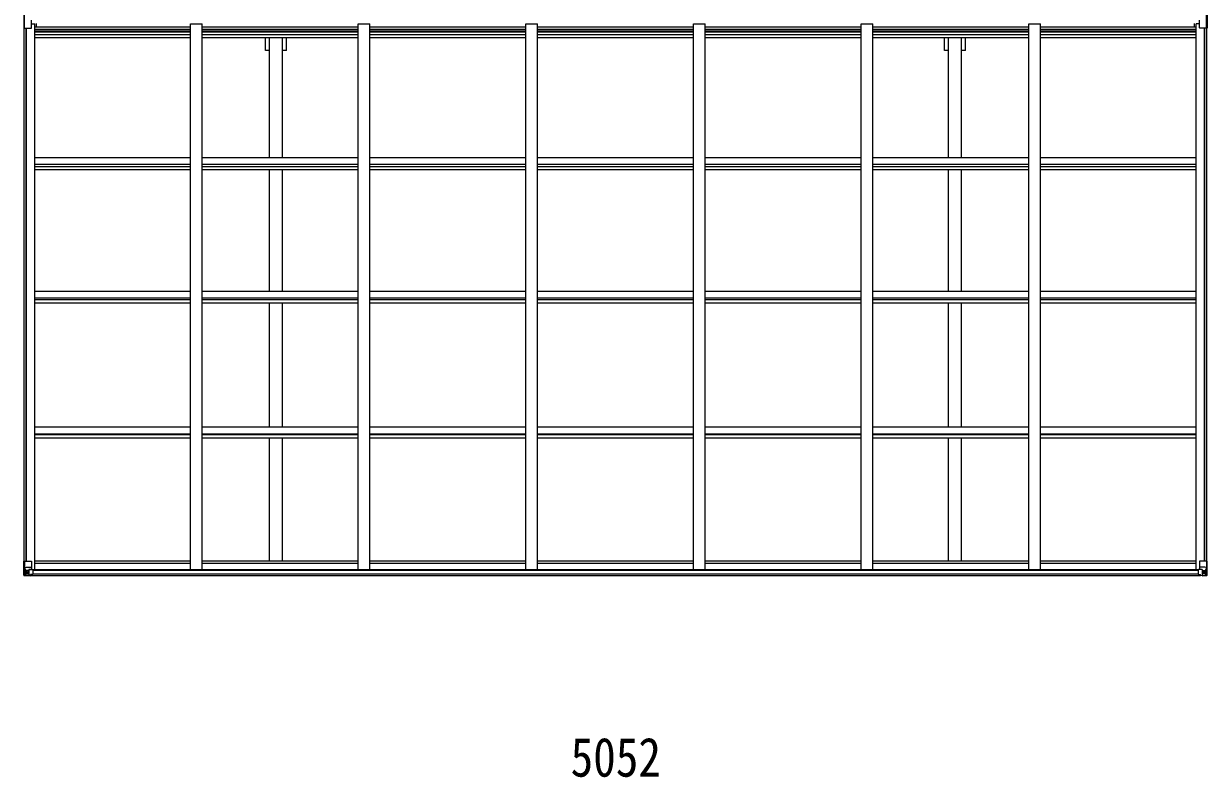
# Model space of a CAD drawing. Units: millimetres at full size; details may follow other scales. Extents: x -9783 to 33612, y -6828 to 13249.
# Drawn here: x 1770 to 6826, y -181 to 3037 of the extents above; entities that cross this region are included whole.
import ezdxf
from ezdxf.enums import TextEntityAlignment as Align

# ---------------------------------------------------------------- set-up
doc = ezdxf.new("R2010")
doc.units = ezdxf.units.MM
doc.header["$LTSCALE"] = 35
for name, color, linetype, lineweight in [('0-1_本体', 4, 'Continuous', 9), ('0-2_部品', 7, 'Continuous', 9), ('0-7_合掌部品', 3, 'Continuous', 9), ('0-A_寸法', 6, 'Continuous', 9)]:
    doc.layers.add(name, color=color, linetype=linetype, lineweight=lineweight)
doc.styles.add('ＭＳ ゴシック', font='')
doc.styles.get('ＭＳ ゴシック').set_extended_font_data('MS Gothic')

msp = doc.modelspace()

# ---------------------------------------------------------------- linework, layer by layer
at = {"layer": '0-1_本体'}
for p, q in [((1804.2, 3036.53), (1817.2, 3036.53)), ((1817.2, 706), (1817.2, 3036.53)), ((1824.7, 3022.88), (1824.7, 3037.95)), ((2483.2, 3036.11), (2533.2, 3036.11)), ((2483.2, 706), (2483.2, 3036.11)), ((2533.2, 706), (2533.2, 3036.11)), ((3199.2, 3036.11), (3249.2, 3036.11)), ((3199.2, 706), (3199.2, 3036.11)), ((3249.2, 706), (3249.2, 3036.11)), ((3915.2, 3036.11), (3965.2, 3036.11)), ((3915.2, 706), (3915.2, 3036.11)), ((3965.2, 706), (3965.2, 3036.11)), ((4631.2, 3036.11), (4681.2, 3036.11)), ((4631.2, 706), (4631.2, 3036.11)), ((4681.2, 706), (4681.2, 3036.11)), ((5347.2, 3036.11), (5397.2, 3036.11)), ((5347.2, 706), (5347.2, 3036.11)), ((5397.2, 706), (5397.2, 3036.11)), ((6063.2, 3036.11), (6113.2, 3036.11)), ((6063.2, 706), (6063.2, 3036.11)), ((6113.2, 706), (6113.2, 3036.11)), ((6771.7, 3022.88), (6771.7, 3037.95)), ((6792.2, 3036.53), (6779.2, 3036.53)), ((6779.2, 706), (6779.2, 3036.53)), ((1772.2, 742.35), (1772.2, 3017.45)), ((1781.2, 742.35), (1781.2, 3017.45)), ((1781.9, 742.35), (1781.9, 3017.45)), ((1817.2, 3022.88), (2483.2, 3022.88)), ((1817.2, 3013.51), (2483.2, 3013.51)), ((1817.2, 3006.44), (2483.2, 3006.44)), ((1817.2, 3002.65), (2483.2, 3002.65)), ((1817.2, 2991.31), (2483.2, 2991.31)), ((2533.2, 3022.88), (3199.2, 3022.88)), ((2533.2, 3013.51), (3199.2, 3013.51)), ((2533.2, 3006.44), (3199.2, 3006.44)), ((2533.2, 3002.65), (3199.2, 3002.65)), ((2533.2, 2991.31), (3199.2, 2991.31)), ((3249.2, 3022.88), (3915.2, 3022.88)), ((3249.2, 3013.51), (3915.2, 3013.51)), ((3249.2, 3006.44), (3915.2, 3006.44)), ((3249.2, 3002.65), (3915.2, 3002.65)), ((3249.2, 2991.31), (3915.2, 2991.31)), ((3965.2, 3022.88), (4631.2, 3022.88)), ((3965.2, 3013.51), (4631.2, 3013.51)), ((3965.2, 3006.44), (4631.2, 3006.44)), ((3965.2, 3002.65), (4631.2, 3002.65)), ((3965.2, 2991.31), (4631.2, 2991.31)), ((4681.2, 3022.88), (5347.2, 3022.88)), ((4681.2, 3013.51), (5347.2, 3013.51)), ((4681.2, 3006.44), (5347.2, 3006.44)), ((4681.2, 3002.65), (5347.2, 3002.65)), ((4681.2, 2991.31), (5347.2, 2991.31)), ((5397.2, 3022.88), (6063.2, 3022.88)), ((5397.2, 3013.51), (6063.2, 3013.51)), ((5397.2, 3006.44), (6063.2, 3006.44)), ((5397.2, 3002.65), (6063.2, 3002.65)), ((5397.2, 2991.31), (6063.2, 2991.31)), ((6113.2, 3022.88), (6779.2, 3022.88)), ((6113.2, 3013.51), (6779.2, 3013.51)), ((6113.2, 3006.44), (6779.2, 3006.44)), ((6113.2, 3002.65), (6779.2, 3002.65)), ((6113.2, 2991.31), (6779.2, 2991.31)), ((6814.5, 742.35), (6814.5, 3017.45)), ((6815.2, 742.35), (6815.2, 3017.45)), ((6824.2, 742.35), (6824.2, 3017.45)), ((1817.2, 2978.48), (2483.2, 2978.48)), ((2533.2, 2978.48), (3199.2, 2978.48)), ((2820.7, 2466.08), (2820.7, 2978.48)), ((2875.7, 2466.08), (2875.7, 2978.48)), ((2893.4, 2922.22), (2893.4, 2978.48)), ((3249.2, 2978.48), (3915.2, 2978.48)), ((3965.2, 2978.48), (4631.2, 2978.48)), ((4681.2, 2978.48), (5347.2, 2978.48)), ((5397.2, 2978.48), (6063.2, 2978.48)), ((5703, 2922.22), (5703, 2978.48)), ((5720.7, 2466.08), (5720.7, 2978.48)), ((5775.7, 2466.08), (5775.7, 2978.48)), ((5793.4, 2922.22), (5793.4, 2978.48)), ((6113.2, 2978.48), (6779.2, 2978.48)), ((2893.4, 2922.22), (2875.7, 2922.22)), ((5720.7, 2922.22), (5703, 2922.22)), ((5793.4, 2922.22), (5775.7, 2922.22)), ((1817.2, 2466.08), (2483.2, 2466.08)), ((1817.2, 2437.08), (2483.2, 2437.08)), ((1817.2, 2427.11), (2483.2, 2427.11)), ((2533.2, 2466.08), (3199.2, 2466.08)), ((2533.2, 2437.08), (3199.2, 2437.08)), ((2533.2, 2427.11), (3199.2, 2427.11)), ((3249.2, 2466.08), (3915.2, 2466.08)), ((3249.2, 2437.08), (3915.2, 2437.08)), ((3249.2, 2427.11), (3915.2, 2427.11)), ((3965.2, 2466.08), (4631.2, 2466.08)), ((3965.2, 2437.08), (4631.2, 2437.08)), ((3965.2, 2427.11), (4631.2, 2427.11)), ((4681.2, 2466.08), (5347.2, 2466.08)), ((4681.2, 2437.08), (5347.2, 2437.08)), ((4681.2, 2427.11), (5347.2, 2427.11)), ((5397.2, 2466.08), (6063.2, 2466.08)), ((5397.2, 2437.08), (6063.2, 2437.08)), ((5397.2, 2427.11), (6063.2, 2427.11)), ((6113.2, 2466.08), (6779.2, 2466.08)), ((6113.2, 2437.08), (6779.2, 2437.08)), ((6113.2, 2427.11), (6779.2, 2427.11)), ((1817.2, 2414.26), (2483.2, 2414.26)), ((2533.2, 2414.26), (3199.2, 2414.26)), ((2820.7, 1895.13), (2820.7, 2414.26)), ((2875.7, 1895.13), (2875.7, 2414.26)), ((3249.2, 2414.26), (3915.2, 2414.26)), ((3965.2, 2414.26), (4631.2, 2414.26)), ((4681.2, 2414.26), (5347.2, 2414.26)), ((5397.2, 2414.26), (6063.2, 2414.26)), ((5720.7, 1895.13), (5720.7, 2414.26)), ((5775.7, 1895.13), (5775.7, 2414.26)), ((6113.2, 2414.26), (6779.2, 2414.26)), ((1817.2, 1895.13), (2483.2, 1895.13)), ((2533.2, 1895.13), (3199.2, 1895.13)), ((3249.2, 1895.13), (3915.2, 1895.13)), ((3965.2, 1895.13), (4631.2, 1895.13)), ((4681.2, 1895.13), (5347.2, 1895.13)), ((5397.2, 1895.13), (6063.2, 1895.13)), ((6113.2, 1895.13), (6779.2, 1895.13)), ((1817.2, 1865.69), (2483.2, 1865.69)), ((1817.2, 1858.52), (2483.2, 1858.52)), ((1817.2, 1845.57), (2483.2, 1845.57)), ((2533.2, 1865.69), (3199.2, 1865.69)), ((2533.2, 1858.52), (3199.2, 1858.52)), ((2533.2, 1845.57), (3199.2, 1845.57)), ((2820.7, 1315.89), (2820.7, 1845.57)), ((2875.7, 1315.89), (2875.7, 1845.57)), ((3249.2, 1865.69), (3915.2, 1865.69)), ((3249.2, 1858.52), (3915.2, 1858.52)), ((3249.2, 1845.57), (3915.2, 1845.57)), ((3965.2, 1865.69), (4631.2, 1865.69)), ((3965.2, 1858.52), (4631.2, 1858.52)), ((3965.2, 1845.57), (4631.2, 1845.57)), ((4681.2, 1865.69), (5347.2, 1865.69)), ((4681.2, 1858.52), (5347.2, 1858.52)), ((4681.2, 1845.57), (5347.2, 1845.57)), ((5397.2, 1865.69), (6063.2, 1865.69)), ((5397.2, 1858.52), (6063.2, 1858.52)), ((5397.2, 1845.57), (6063.2, 1845.57)), ((5720.7, 1315.89), (5720.7, 1845.57)), ((5775.7, 1315.89), (5775.7, 1845.57)), ((6113.2, 1865.69), (6779.2, 1865.69)), ((6113.2, 1858.52), (6779.2, 1858.52)), ((6113.2, 1845.57), (6779.2, 1845.57)), ((1817.2, 1315.89), (2483.2, 1315.89)), ((2533.2, 1315.89), (3199.2, 1315.89)), ((3249.2, 1315.89), (3915.2, 1315.89)), ((3965.2, 1315.89), (4631.2, 1315.89)), ((4681.2, 1315.89), (5347.2, 1315.89)), ((5397.2, 1315.89), (6063.2, 1315.89)), ((6113.2, 1315.89), (6779.2, 1315.89)), ((1817.2, 1286.09), (2483.2, 1286.09)), ((1817.2, 1282.3), (2483.2, 1282.3)), ((1817.2, 1269.28), (2483.2, 1269.28)), ((2533.2, 1286.09), (3199.2, 1286.09)), ((2533.2, 1282.3), (3199.2, 1282.3)), ((2533.2, 1269.28), (3199.2, 1269.28)), ((2820.7, 743.22), (2820.7, 1269.28)), ((2875.7, 743.22), (2875.7, 1269.28)), ((3249.2, 1286.09), (3915.2, 1286.09)), ((3249.2, 1282.3), (3915.2, 1282.3)), ((3249.2, 1269.28), (3915.2, 1269.28)), ((3965.2, 1286.09), (4631.2, 1286.09)), ((3965.2, 1282.3), (4631.2, 1282.3)), ((3965.2, 1269.28), (4631.2, 1269.28)), ((4681.2, 1286.09), (5347.2, 1286.09)), ((4681.2, 1282.3), (5347.2, 1282.3)), ((4681.2, 1269.28), (5347.2, 1269.28)), ((5397.2, 1286.09), (6063.2, 1286.09)), ((5397.2, 1282.3), (6063.2, 1282.3)), ((5397.2, 1269.28), (6063.2, 1269.28)), ((5720.7, 743.22), (5720.7, 1269.28)), ((5775.7, 743.22), (5775.7, 1269.28)), ((6113.2, 1286.09), (6779.2, 1286.09)), ((6113.2, 1282.3), (6779.2, 1282.3)), ((6113.2, 1269.28), (6779.2, 1269.28)), ((1817.2, 743.22), (2483.2, 743.22)), ((1817.2, 734.11), (2483.2, 734.11)), ((2533.2, 743.22), (3199.2, 743.22)), ((2533.2, 734.11), (3199.2, 734.11)), ((3249.2, 743.22), (3915.2, 743.22)), ((3249.2, 734.11), (3915.2, 734.11)), ((3965.2, 743.22), (4631.2, 743.22)), ((3965.2, 734.11), (4631.2, 734.11)), ((4681.2, 743.22), (5347.2, 743.22)), ((4681.2, 734.11), (5347.2, 734.11)), ((5397.2, 743.22), (6063.2, 743.22)), ((5397.2, 734.11), (6063.2, 734.11)), ((6113.2, 743.22), (6779.2, 743.22)), ((6113.2, 734.11), (6779.2, 734.11)), ((1798.7, 680.55), (6797.7, 680.55)), ((1808.16, 706), (6788.25, 706)), ((1808.7, 703.64), (6787.7, 703.64)), ((1808.7, 687.99), (6787.7, 687.99))]:
    msp.add_line(p, q, dxfattribs=at)
msp.add_lwpolyline([(2820.7, 2922.22), (2803, 2922.22), (2803, 2978.48)], dxfattribs=at)
at = {"layer": '0-2_部品'}
for p, q in [((1770.2, 742.35), (1803.2, 742.35)), ((1770.2, 681.64), (1770.2, 742.35)), ((1773.05, 742.35), (1773.05, 681.77)), ((1773.59, 715.47), (1780.2, 715.68)), ((1773.59, 715.47), (1777.74, 703.38)), ((1780.2, 715.68), (1804.2, 715.68)), ((1803.38, 707.99), (1793.03, 706.34)), ((1803.38, 707.36), (1803.38, 707.99)), ((1804.2, 741.35), (1804.2, 708.25)), ((6792.2, 741.35), (6792.2, 708.25)), ((6816.2, 715.68), (6792.2, 715.68)), ((6793.03, 707.99), (6803.38, 706.34)), ((6793.03, 707.36), (6793.03, 707.99)), ((6826.2, 742.35), (6793.2, 742.35)), ((6822.82, 715.47), (6816.2, 715.68)), ((6822.82, 715.47), (6818.67, 703.38)), ((6823.36, 742.35), (6823.36, 681.77)), ((6826.2, 681.64), (6826.2, 742.35)), ((1771.14, 680.68), (1771.14, 680.64)), ((1780.11, 680.25), (1772.19, 680.73)), ((1773.05, 681.7), (1773.05, 681.77)), ((1777.02, 685.14), (1774.28, 681.47)), ((1780.2, 702.15), (1777.87, 702.12)), ((1777.87, 702.12), (1777.87, 688.65)), ((1777.87, 688.65), (1780.2, 688.59)), ((1780.2, 702.15), (1780.2, 702.15)), ((1792.2, 702.15), (1780.2, 702.15)), ((1780.2, 688.59), (1792.2, 688.59)), ((1792.2, 679.46), (1780.2, 680.25)), ((1784.72, 695.79), (1784.72, 696.75)), ((1792.2, 706.14), (1798.7, 706.14)), ((1792.2, 706.14), (1792.2, 679.35)), ((1793.03, 706.34), (1793.03, 706.14)), ((1795.73, 706.14), (1803.38, 707.36)), ((1798.7, 706.14), (1807.7, 706.1)), ((1798.7, 678.95), (1798.7, 684.9)), ((1807.7, 684.33), (1798.7, 684.27)), ((1808.7, 705.19), (1808.7, 685.04)), ((6787.7, 705.19), (6787.7, 685.04)), ((6797.7, 706.14), (6788.7, 706.1)), ((6788.7, 684.33), (6797.7, 684.27)), ((6800.68, 706.14), (6793.03, 707.36)), ((6804.2, 706.14), (6797.7, 706.14)), ((6797.7, 678.95), (6797.7, 684.9)), ((6803.38, 706.34), (6803.38, 706.14)), ((6804.2, 706.14), (6804.2, 679.35)), ((6804.2, 702.15), (6816.2, 702.15)), ((6816.2, 688.59), (6804.2, 688.59)), ((6804.2, 679.46), (6816.2, 680.25)), ((6811.68, 695.79), (6811.68, 696.75)), ((6816.2, 702.15), (6816.2, 702.15)), ((6816.2, 702.15), (6818.54, 702.12)), ((6818.54, 688.65), (6816.2, 688.59)), ((6816.3, 680.25), (6824.22, 680.73)), ((6818.54, 702.12), (6818.54, 688.65)), ((6819.39, 685.14), (6822.13, 681.47)), ((6823.36, 681.7), (6823.36, 681.77)), ((6825.27, 680.68), (6825.27, 680.64))]:
    msp.add_line(p, q, dxfattribs=at)
for points in [[(1771.14, 680.64), (1780.2, 680.08), (1798.7, 678.95)], [(1783.76, 693.87), (1782.8, 693.87), (1782.8, 694.83), (1783.76, 694.83)], [(1784.72, 696.75), (1785.68, 696.75), (1785.68, 695.79)], [(1785.68, 692.91), (1785.68, 691.95), (1784.72, 691.95), (1784.72, 692.91)], [(1786.64, 694.83), (1787.6, 694.83), (1787.6, 693.87), (1786.64, 693.87)], [(1808.7, 685.04), (1808.69, 684.93), (1798.7, 684.9)], [(6787.7, 685.04), (6787.72, 684.93), (6797.7, 684.9)], [(6825.27, 680.64), (6816.2, 680.08), (6797.7, 678.95)], [(6809.76, 694.83), (6808.8, 694.83), (6808.8, 693.87), (6809.76, 693.87)], [(6811.68, 696.75), (6810.72, 696.75), (6810.72, 695.79)], [(6810.72, 692.91), (6810.72, 691.95), (6811.68, 691.95), (6811.68, 692.91)], [(6812.64, 693.87), (6813.6, 693.87), (6813.6, 694.83), (6812.64, 694.83)]]:
    msp.add_lwpolyline(points, dxfattribs=at)
for centre in [(1785.2, 694.35), (6811.2, 694.35)]:
    msp.add_circle(centre, 5.3, dxfattribs=at)
for centre, radius, start, end in [((1803.2, 741.35), 1, 0, 90), ((1803.27, 708.92), 0.937, 276.73234, 357.67791), ((1803.27, 708.29), 0.937, 276.73234, 357.67791), ((6793.2, 741.35), 1, 90, 180), ((6793.14, 708.92), 0.937, 182.32209, 263.26766), ((6793.14, 708.29), 0.937, 182.32209, 263.26766), ((1771.2, 681.68), 0.999, 180.04917, 266.5576), ((1771.2, 681.64), 0.999, 180.04917, 266.5576), ((1771.2, 681.64), 1, 179.99921, 266.49983), ((1772.36, 668.03), 12.7, 84.89689, 90.75534), ((1774.33, 681.64), 1.28, 177.54105, 228.82169), ((1783.76, 695.79), 0.96, 270, 0), ((1783.76, 692.91), 0.96, 0, 90), ((1786.64, 695.79), 0.96, 180, 270), ((1786.64, 692.91), 0.96, 90, 180), ((1793.14, 705.41), 0.937, 96.73234, 129.06602), ((6803.27, 705.41), 0.937, 50.93398, 83.26766), ((6809.76, 695.79), 0.96, 270, 0), ((6809.76, 692.91), 0.96, 0, 90), ((6812.64, 695.79), 0.96, 180, 270), ((6812.64, 692.91), 0.96, 90, 180), ((6822.08, 681.64), 1.28, 311.17831, 2.45895), ((6824.05, 668.03), 12.7, 89.24466, 95.10311), ((6825.2, 681.64), 1, 273.50017, 0.00079), ((6825.21, 681.68), 0.999, 273.4424, 359.95083), ((6825.21, 681.64), 0.999, 273.4424, 359.95083)]:
    msp.add_arc(centre, radius, start, end, dxfattribs=at)
for centre, major_axis, ratio, start_param, end_param in [((1774.31, 713.12), (0.85, -2.32), 0.403757, 3.0087805, 3.9744392), ((6822.09, 713.12), (-0.85, -2.32), 0.403757, 2.3087461, 3.2744049), ((1773.14, 680.56), (2, -0.12), 0.060933, 2.0712557, 3.1453404), ((1972.14, 668.33), (201, -12.36), 0.060933, 3.1453404, 3.145839), ((1773.33, 683.66), (-0.02, -3), 0.466854, 0.125683, 0.7596956), ((1775, 688.73), (0.03, -5), 0.573921, 0.7672717, 1.551125), ((1776.47, 702.1), (0, -3), 0.468246, 1.5772882, 2.0127935), ((1698.46, 688.59), (81.75, 0), 0.061163, 6.2824128, 6.2831853), ((1807.7, 705.2), (1, -0.021), 0.906239, 0.0187047, 1.589501), ((1807.7, 685.03), (1, 0.012), 0.707053, 4.7036637, 6.124411), ((6788.7, 705.2), (-1, -0.021), 0.906239, 4.6936843, 6.2644806), ((6788.7, 685.03), (-1, 0.012), 0.707053, 0.1587743, 1.5795216), ((6897.95, 688.59), (-81.75, 0), 0.061163, 0, 0.0007725), ((6819.94, 702.1), (0, -3), 0.468246, 4.2703918, 4.7058971), ((6821.41, 688.73), (-0.03, -5), 0.573921, 4.7320603, 5.5159136), ((6823.07, 683.66), (0.02, -3), 0.466854, 5.5234897, 6.1575023), ((6823.27, 680.56), (-2, -0.12), 0.060933, 3.1378449, 4.2119296), ((6624.27, 668.33), (-201, -12.36), 0.060933, 3.1373463, 3.1378449)]:
    msp.add_ellipse(centre, major_axis=major_axis, ratio=ratio, start_param=start_param, end_param=end_param, dxfattribs=at)
at = {"layer": '0-7_合掌部品'}
for p, q in [((1770.2, 3078.12), (1770.2, 3017.45)), ((1773.05, 3017.45), (1773.05, 3078.03)), ((1804.2, 3018.45), (1804.2, 3051.55)), ((6792.2, 3018.45), (6792.2, 3051.55)), ((6823.36, 3017.45), (6823.36, 3078.03)), ((6826.2, 3078.12), (6826.2, 3017.45)), ((1770.2, 3017.45), (1773.05, 3017.45)), ((1773.05, 3017.45), (1803.2, 3017.45)), ((6823.36, 3017.45), (6793.2, 3017.45)), ((6826.2, 3017.45), (6823.36, 3017.45))]:
    msp.add_line(p, q, dxfattribs=at)
for centre, start, end in [((1803.2, 3018.45), 270, 0), ((6793.2, 3018.45), 180, 270)]:
    msp.add_arc(centre, 1, start, end, dxfattribs=at)

# ---------------------------------------------------------------- texts
at = {"layer": '0-A_寸法', "color": 7, "style": 'ＭＳ ゴシック', "width": 0.85}
msp.add_text('5052', height=166.8, dxfattribs=at).set_placement((4106.55, -228.21), align=Align.BOTTOM_LEFT)

doc.saveas('drawing.dxf')
